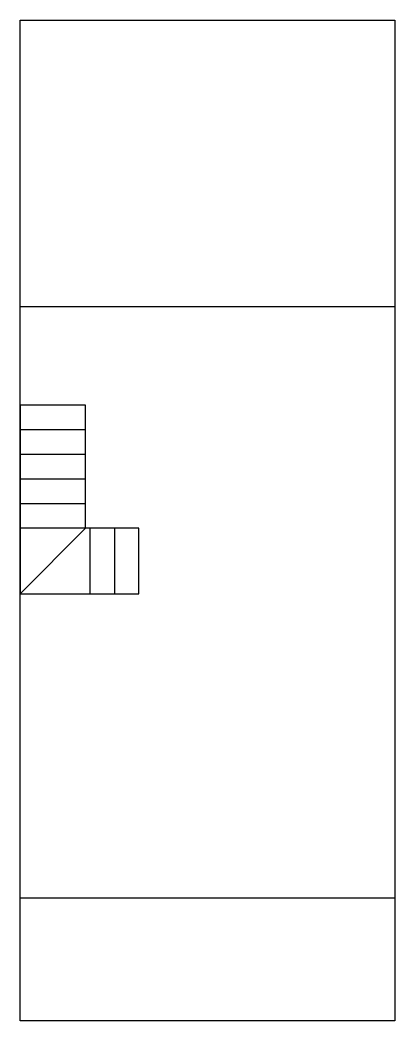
# Model space of a CAD drawing. Header units: inches. Extents: x 13951 to 157072, y 47 to 27191.
# Drawn here: x 29811 to 34381, y 2763 to 14953 of the extents above; entities that cross this region are included whole.
import ezdxf

# ---------------------------------------------------------------- set-up
doc = ezdxf.new("R2010")
doc.units = ezdxf.units.IN
doc.header["$MEASUREMENT"] = 0
for name, color, linetype in [('kitchen', 50, 'Continuous'), ('OUTER', 4, 'Continuous'), ('Outer line', 12, 'Continuous')]:
    doc.layers.add(name, color=color, linetype=linetype)

msp = doc.modelspace()

# ---------------------------------------------------------------- linework, layer by layer
at = {"layer": 'kitchen'}
for p, q in [((29810.7648, 11463.27731), (34380.7648, 11463.27731)), ((30610.7648, 10263.27731), (29810.7648, 10263.27731)), ((29810.7648, 10263.27731), (29810.7648, 7963.27731)), ((30610.7648, 8763.27731), (30610.7648, 10263.27731)), ((30610.7648, 9963.27731), (29810.7648, 9963.27731)), ((30610.7648, 9663.27731), (29810.7648, 9663.27731)), ((30610.7648, 9363.27731), (29810.7648, 9363.27731)), ((30610.7648, 9063.27731), (29810.7648, 9063.27731)), ((30610.7648, 8763.27731), (29810.7648, 7963.27731)), ((30610.7648, 8763.27731), (29810.7648, 8763.27731)), ((31260.7648, 8763.27731), (30610.7648, 8763.27731)), ((30660.7648, 8763.27731), (30660.7648, 7963.27731)), ((31260.7648, 8763.27731), (30960.7648, 8763.27731)), ((30960.7648, 8763.27731), (30960.7648, 7963.27731)), ((31260.7648, 7963.27731), (31260.7648, 8763.27731)), ((29810.7648, 7963.27731), (31260.7648, 7963.27731))]:
    msp.add_line(p, q, dxfattribs=at)
at = {"layer": 'OUTER'}
msp.add_line((29810.7648, 4263.27731), (34380.7648, 4263.27731), dxfattribs=at)
at = {"layer": 'Outer line'}
for p, q in [((29810.7648, 2763.27731), (29810.7648, 14953.27731)), ((29810.7648, 14953.27731), (34380.7648, 14953.27731)), ((34380.7648, 14953.27731), (34380.7648, 2763.27731)), ((34380.7648, 2763.27731), (29810.7648, 2763.27731))]:
    msp.add_line(p, q, dxfattribs=at)

doc.saveas('drawing.dxf')
